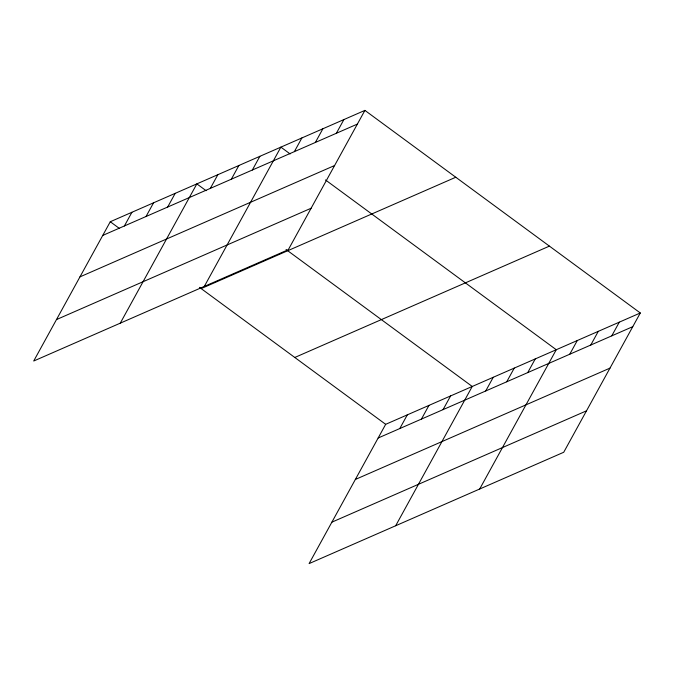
<?xml version="1.0" encoding="UTF-8"?>
<svg xmlns="http://www.w3.org/2000/svg" width="674" height="674" viewBox="0 0 674 674"><rect width="100%" height="100%" fill="white"/><g stroke="black" fill="none" stroke-linecap="round" stroke-linejoin="round"><path stroke-width="1.01" d="M364.904 110.393L110.275 221.738L33.7 361.02L288.329 249.675L364.904 110.393L640.3 312.98L563.725 452.262L309.096 563.607L385.671 424.325L640.3 312.98M124.387 225.967L131.919 212.276M146.031 216.497L153.562 202.807M167.674 207.036L175.206 193.345M120.275 323.166L196.85 183.876L206.109 190.691M210.33 188.383L217.854 174.692M231.334 179.2L238.866 165.509M252.346 170.017L259.869 156.317M204.306 286.425L280.881 147.134L290.132 153.942M294.361 151.642L301.885 137.951M315.365 142.458L322.888 128.759M336.368 133.267L343.9 119.576M399.783 428.554L407.315 414.855M421.427 419.085L428.95 405.394M443.071 409.623L450.594 395.933M395.672 525.754L472.238 386.463L286.046 249.498M485.718 390.971L493.25 377.28M506.73 381.787L514.254 368.088M527.734 372.604L535.266 358.905M479.694 489.004L556.269 349.722L325.475 179.941M569.749 354.229L577.281 340.538M590.761 345.046L598.285 331.347M611.765 335.854L619.296 322.164M102.743 235.428L357.38 124.083M79.962 276.879L334.59 165.534M56.481 319.577L311.118 208.232M201.155 288.59L455.784 177.245M294.791 357.473L549.42 246.12M378.139 438.016L632.768 326.671M355.358 479.458L609.987 368.114M331.878 522.165L586.515 410.82M110.275 221.738L119.534 228.545M199.47 287.351L385.671 424.325"/></g></svg>
